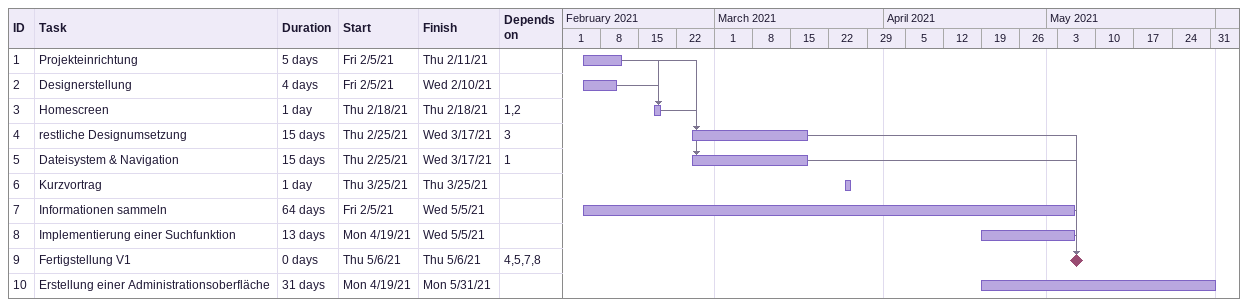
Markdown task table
| ID | Task | Duration | Start | Finish | Predecessors |
|---|---|---|---|---|---|
| 1 | Projekteinrichtung | 5d | 2021-02-05 | 2021-02-11 |  |
| 2 | Designerstellung | 4d | 2021-02-05 | 2021-02-10 |  |
| 3 | Homescreen | 1d | 2021-02-18 | 2021-02-18 | 1, 2 |
| 4 | restliche Designumsetzung | 15d | 2021-02-25 | 2021-03-17 | 3 |
| 5 | Dateisystem & Navigation | 15d | 2021-02-25 | 2021-03-17 | 1 |
| 6 | Kurzvortrag | 1d | 2021-03-25 | 2021-03-25 |  |
| 7 | Informationen sammeln | 64d | 2021-02-05 | 2021-05-05 |  |
| 8 | Implementierung einer Suchfunktion | 13d | 2021-04-19 | 2021-05-05 |  |
| 9 | Fertigstellung V1 | 0d | 2021-05-06 | 2021-05-06 | 4, 5, 7, 8 |
| 10 | Erstellung einer Administrationsoberfläche | 31d | 2021-04-19 | 2021-05-31 |  |
